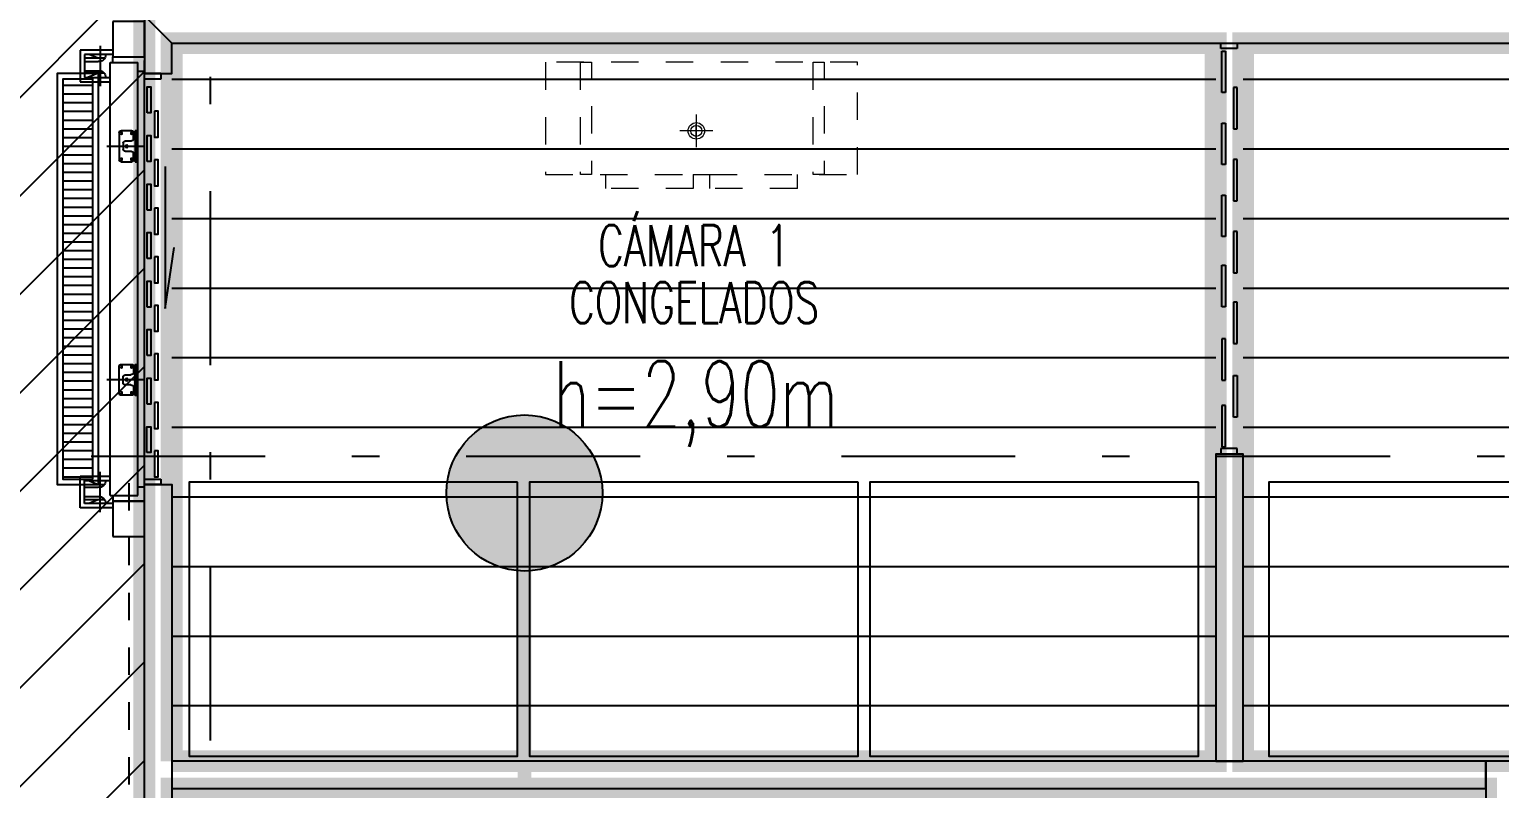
# Model space of a CAD drawing. Header units: millimetres. Extents: x -77 to 207, y -160 to 187.
# Drawn here: x -43.1 to -37.73, y 8.59 to 11.36 of the extents above; entities that cross this region are included whole.
import ezdxf
from ezdxf.enums import TextEntityAlignment as Align
from ezdxf.xclip import XClip

# ---------------------------------------------------------------- set-up
doc = ezdxf.new("R2010")
doc.units = ezdxf.units.MM
doc.header["$LTSCALE"] = 0.1
for name, pattern in [('X REF - ANELO INST bind$0$X REF - ANELO$0$DASHDOT2', [12.7, 6.35, -3.175, 0, -3.175]), ('X REF - ANELO INST bind$0$X REF - ANELO$0$DASHED', [0.75, 0.5, -0.25]), ('X REF - ANELO INST bind$0$X REF - ANELO$0$PLANO BASE ROCA II-2$0$HIDDEN', [0.375, 0.25, -0.125])]:
    doc.linetypes.add(name, pattern=pattern)
for name, color, linetype in [('C01 Foil blanco', 30, 'Continuous'), ('C06 P baja Tº', 180, 'Continuous'), ('X REF - ANELO INST bind$0$X REF - ANELO$0$A-CAMARA', 7, 'Continuous'), ('X REF - ANELO INST bind$0$X REF - ANELO$0$C-CÁMARA', 8, 'Continuous'), ('X REF - ANELO INST bind$0$X REF - ANELO$0$C-METALICA', 8, 'Continuous'), ('X REF - ANELO INST bind$0$X REF - ANELO$0$E-GENERAL', 8, 'Continuous'), ('X REF - ANELO INST bind$0$X REF - ANELO$0$E-REJILLAS', 8, 'Continuous'), ('X REF - ANELO INST bind$0$X REF - ANELO$0$MET-EJE CABRIADAS', 8, 'X REF - ANELO INST bind$0$X REF - ANELO$0$DASHDOT2'), ('X REF - ANELO INST bind$0$X REF - ANELO$0$R-NOMBRE LOCAL', 7, 'Continuous')]:
    doc.layers.add(name, color=color, linetype=linetype)
doc.layers.add('X REF - ANELO INST bind$0$X REF - ANELO$0$E-EVAPORADORES', color=8, linetype='Continuous', lineweight=15)
doc.styles.get("Standard").update_dxf_attribs({"font": 'arial.ttf'})
doc.styles.add('X REF - ANELO INST bind$0$X REF - ANELO$0$VAUX', font='romans.shx', dxfattribs={"width": 0.85})
pattern_1 = [(0, (0, 0), (0, 0.254), [])]

# ---------------------------------------------------------------- blocks, each defined once
blk = doc.blocks.new('X REF - ANELO INST bind$0$X REF - ANELO$0$rejilla 150x015')
at = {"layer": 'X REF - ANELO INST bind$0$X REF - ANELO$0$E-REJILLAS'}
h = blk.add_hatch(dxfattribs=at)
h.set_pattern_fill('LINE', color=256, scale=0.01, angle=180, style=0)
h.set_pattern_definition([(180, (2012.012497831023, 1180.220004999858), (-3.888125173386048e-18, -0.03175), [])])
h.paths.add_polyline_path([(2012.012497831023, 1178.760004999858), (2012.122502282552, 1178.759999268984), (2012.122493379494, 1180.220010730733), (2012.012499360404, 1180.220004231562)])
for points in [[(2011.992497831023, 1178.740004999858), (2011.992497831023, 1180.240004999858), (2012.142497831023, 1180.240004999858), (2012.142497831023, 1178.740004999858)], [(2012.012497831023, 1178.760004999858), (2012.012497831023, 1180.220004999858), (2012.122497831023, 1180.220004999858), (2012.122497831023, 1178.760004999858)]]:
    blk.add_lwpolyline(points, close=True, dxfattribs=at)
blk = doc.blocks.new('X REF - ANELO INST bind$0$X REF - ANELO$0$P Cam Corred 150')
at = {"layer": 'X REF - ANELO INST bind$0$X REF - ANELO$0$A-CAMARA'}
for p, q in [((0.05987263346673899, 1.860001759380566), (0.05987263364136197, 1.660001758795488)), ((-0.000127366358128711, 1.659997173397642), (0.05987263364136197, 1.660001758795488)), ((0.05987004607664037, 0.1600045735522144), (-0.0001299527198161954, 0.1599999957343243)), ((0.05987004728376721, -0.03999541711550592), (0.05987004607664037, 0.1600045735522144))]:
    blk.add_line(p, q, dxfattribs=at)
at = {"layer": 'X REF - ANELO INST bind$0$X REF - ANELO$0$C-CÁMARA'}
for p, q in [((0.05987339789476209, 1.85000175940786), (0.1756427811399144, 1.850010609140554)), ((0.05988330027071243, 1.72046203629111), (0.05987339789476209, 1.85000175940786)), ((0.1756427811399144, 1.850010609140554), (0.1756526835158638, 1.720470886023804)), ((0.1756526835158638, 1.720470886023804), (0.05988330027071243, 1.72046203629111)), ((0.1756526835158638, 1.720470886024714), (0.05988330027071243, 1.72046203629111)), ((0.1756508094442779, 1.744986895716011), (0.2947492844966755, 1.744995999933963)), ((0.1756520325286601, 1.728986895763001), (0.2787505076278203, 1.72899477689657)), ((0.1756542475566221, 1.700010609577248), (0.1756526835163186, 1.720470886024714)), ((0.2219267852117364, 1.761334472354065), (0.2219380296476174, 1.61423834896641)), ((0.2300967974240402, 1.716312164105602), (0.2620842254430054, 1.728993502879803)), ((0.2787505076278203, 1.72899477689657), (0.2787569112431365, 1.645224720160513)), ((0.2947492844966755, 1.744995999933963), (0.2947581342812109, 1.629225943291885)), ((0.05998533431557096, 0.1518541810687566), (0.05988471262298845, 1.708154983416307)), ((0.08358278198033986, 1.668153972544815), (0.05988729898149359, 1.668152161195621)), ((0.1843554058480095, 1.700010689861301), (0.08358034730849795, 1.700003571191928)), ((0.08368325197852844, 0.1200063937678806), (0.08358036585013906, 1.70000357119352)), ((0.1844877541050218, 0.1200140995438232), (0.1843554058477821, 1.700010689861301)), ((0.2042774983658555, 1.716310190406602), (0.2787514768376704, 1.71631588340415)), ((0.278752407996536, 1.704134760695297), (0.2287366413713707, 1.704130937351465)), ((0.2787550108748755, 1.670084736361787), (0.2287392442497094, 1.670080913017955)), ((0.05987263364227147, 1.660001758795488), (-0.0001273663576739636, 1.659997173397642)), ((-0.0001273663576739636, 1.659997173397642), (-0.0001105489470774046, 1.63999717345564)), ((-0.0001105489470774046, 1.63999717345564), (0.05988945087824504, 1.640001760022187)), ((0.05988945087824504, 1.640001760022187), (0.05987263364227147, 1.660001758795488)), ((0.2787569112431365, 1.645224720160513), (0.184361448930531, 1.645217504309585)), ((0.2947581342812109, 1.629225943291885), (0.1843626720149132, 1.629217504356575)), ((0.2061311191966979, 1.660811100998671), (0.2787557193526036, 1.66081665262459)), ((0.2287399527278922, 1.660812829280758), (0.2661739143256918, 1.645223758281418)), ((0.08716436330155375, 1.451460934406441), (0.09311868623240116, 1.451461389571477)), ((0.08717301294495883, 1.338309059124185), (0.08716436330155375, 1.451460934406441)), ((0.09311868623240116, 1.451461389571477), (0.09312044108560258, 1.428504957713358)), ((0.1060656881702471, 1.451136373286772), (0.1445715430802466, 1.451139316781109)), ((0.09312044108560258, 1.428504957713358), (0.09312558102215007, 1.361265946148251)), ((0.09908247894804845, 1.417557654051961), (0.09908044615053768, 1.444150063242432)), ((0.1087550075642412, 1.41328016385296), (0.1303096396252386, 1.413281811548813)), ((0.1372959496700332, 1.406296569528649), (0.1372976937484509, 1.383481087869313)), ((0.1515578531245865, 1.444154074760945), (0.1515654098227515, 1.345299757530711)), ((0.09312558102215007, 1.361265946148251), (0.09312733587580624, 1.338309514289222)), ((0.09908800284870267, 1.345295746012198), (0.09908594513058233, 1.372214161191323)), ((0.1303124517282868, 1.376494777825883), (0.1087578196672894, 1.376493130130029)), ((-0.01579467718056549, 1.32097392674882), (-0.01575506816061534, 0.8028213576178587)), ((0.09312733587580624, 1.338309514289222), (0.08717301294495883, 1.338309059124185)), ((0.1445801678025873, 1.338313447486371), (0.1060743128930426, 1.338310503992034)), ((-0.01575506816061534, 0.8028213576178587), (-0.04844086115508617, 1.025171725385462)), ((0.09317876478326159, 0.598499841880539), (0.08722444185286893, 0.5984993867155026)), ((0.08722444185286893, 0.5984993867155026), (0.08723309149581926, 0.4853475114332468)), ((0.09318051963691776, 0.5755434100215098), (0.09317876478326159, 0.598499841880539)), ((0.09914049978078854, 0.5915145215390112), (0.09914255749936363, 0.5645961063601135)), ((0.1446315967104974, 0.5985037750776883), (0.1061257418004979, 0.5985008315833511)), ((0.1516254634530023, 0.4926642158272898), (0.1516179067548373, 0.5915185330575241)), ((0.09318565957346525, 0.5083043984564029), (0.09318051963691776, 0.5755434100215098)), ((0.1303697181765537, 0.5603202638569655), (0.1088150861151016, 0.560318616161112)), ((0.1373577722997661, 0.5305195401783749), (0.1373560282208937, 0.5533350218377109)), ((0.08723309149581926, 0.4853475114332468), (0.09318741442666667, 0.4853479665982832)), ((0.09318741442666667, 0.4853479665982832), (0.09318565957346525, 0.5083043984564029)), ((0.09914602368144276, 0.519252613499475), (0.09914805647895353, 0.4926602043087769)), ((0.1061343665232934, 0.4856749622886127), (0.1446402214328382, 0.4856779057829499)), ((0.1088178982181498, 0.5235315824381814), (0.1303725302796019, 0.523533230134035)), ((0.05987004728376721, 0.1800045736108586), (-0.0001299527161782166, 0.1799999956763259)), ((-0.0001299527161782166, 0.1799999956763259), (-0.0001299527161782166, 0.1599999957343243)), ((0.2948502156118602, 0.1908163068737849), (0.1844547533455634, 0.1908078679384744)), ((0.278851438743005, 0.1748150838363927), (0.1844559764294909, 0.1748078679854643)), ((0.2220390648781185, 0.05869664449505763), (0.2220278204426913, 0.2057927678836222)), ((0.2288368640083727, 0.1592193280293941), (0.2662684418255603, 0.1748141219572972)), ((0.278857842358776, 0.09104502710124507), (0.278851438743005, 0.1748150838363927)), ((0.2948590653963956, 0.07504625023170775), (0.2948502156118602, 0.1908163068737849)), ((-0.0001299527161782166, 0.1599999957343243), (0.05987004607482138, 0.1600045735522144)), ((0.08368081731168875, 0.1518559924170404), (0.05998533431557096, 0.1518541810687566)), ((0.1844754535677575, 0.1200140986036331), (0.08368325197852844, 0.1200063937678806)), ((0.1757571522316548, 0.1200134321532005), (0.1757605903435442, 0.07503714601375577)), ((0.2062280304776332, 0.1592175997473078), (0.2788526306335379, 0.1592231513732258)), ((0.2788533391117207, 0.1499550676360286), (0.2288375724861007, 0.1499512442921969)), ((0.2788559419900603, 0.1159050433016091), (0.228840175364895, 0.1159012199577774)), ((0.0599893330213499, 0.0995443059741774), (0.175758716266956, 0.09955315570687162)), ((0.1757587162715035, 0.09955315570687162), (0.05998933302589737, 0.0995443059741774)), ((0.05999923539730023, -0.02999541714257248), (0.0599893330213499, 0.0995443059741774)), ((0.175758716266956, 0.09955315570687162), (0.1757686186424516, -0.02998656740987826)), ((0.175759367259162, 0.09103714596767531), (0.278857842358776, 0.09104502710124507)), ((0.1757605903435442, 0.07503714601375577), (0.2948590653963956, 0.07504625023170775)), ((0.2043828946766562, 0.1037182275952091), (0.2788568731489258, 0.1037239205927563)), ((0.2302021937348409, 0.1037202012942089), (0.2621915601739611, 0.09104375308447743)), ((0.1757686186424516, -0.02998656740987826), (0.05999923539730023, -0.02999541714257248))]:
    blk.add_line(p, q, dxfattribs=at)
at = {"layer": 'X REF - ANELO INST bind$0$X REF - ANELO$0$C-CÁMARA', "linetype": 'X REF - ANELO INST bind$0$X REF - ANELO$0$PLANO BASE ROCA II-2$0$HIDDEN'}
for p in [(0.1162561886380908, 0.165173884413889), (0.0600719904437037, -1.306520519112837)]:
    blk.add_line(p, (0.11636356850022, -1.306516216028513), dxfattribs=at)
at = {"layer": 'X REF - ANELO INST bind$0$X REF - ANELO$0$C-CÁMARA'}
for points in [[(0.05028937945667167, 1.516180029035013), (0.05028213362425049, 1.610967693651446), (0.03669143939373498, 1.610966654741105), (0.03669868522570141, 1.516178990124672)], [(0.02302022470826159, 1.522408659402572), (0.02302747054022802, 1.427620994786139), (0.009436776309712513, 1.427619955875798), (0.009429530477291337, 1.522407620492231)], [(0.0502966252886381, 1.339066047005872), (0.05028937945621692, 1.433853711622305), (0.03669868522570141, 1.433852672711964), (0.03670593105766784, 1.339065008095531)], [(0.02302747054022802, 1.345294677373431), (0.02303471637219445, 1.250507012756998), (0.009444022141678943, 1.250505973846657), (0.009436776309257766, 1.34529363846309)], [(0.05030387112060453, 1.161952064976731), (0.05029662528818335, 1.256739729593164), (0.03670593105766784, 1.256738690682823), (0.03671317688963427, 1.16195102606639)], [(0.02304730287573875, 1.168180696306536), (0.02305454870770518, 1.073393031690102), (0.00946385447718967, 1.073391992779761), (0.009456608644768494, 1.168179657396195)], [(0.05032370345611525, 0.9848380839098354), (0.05031645762369408, 1.079625748526269), (0.03672576339317857, 1.079624709615928), (0.036733009225145, 0.9848370449994945)], [(0.02306084195947733, 0.9910667147585173), (0.02306808779144376, 0.8962790501420841), (0.009477393560928249, 0.8962780112317432), (0.009470147728507072, 0.9910656758481764)], [(0.05033724253985383, 0.8077241023618171), (0.05032999670743266, 0.9025117669782503), (0.03673930247691715, 0.9025107280679094), (0.03674654830888358, 0.8077230634514763)], [(0.02307438104321591, 0.813952733210499), (0.02308162687518323, 0.7191650685940658), (0.009490932644667716, 0.719164029683725), (0.00948368681224565, 0.8139516943001581)], [(0.0503507816235933, 0.6306101208137989), (0.05034353579117212, 0.725397785430232), (0.03675284156065661, 0.7253967465198912), (0.03676008739262304, 0.630609081903458)], [(0.023087920126728, 0.6368387516624807), (0.02309516595869443, 0.5420510870460475), (0.00950447172817892, 0.5420500481357067), (0.009497225895757744, 0.6368377127521399)], [(0.0503643207071045, 0.4534961392657806), (0.05035707487468333, 0.5482838038822138), (0.03676638064416782, 0.5482827649718729), (0.03677362647613425, 0.4534951003554397)], [(0.02310145921046658, 0.4597247701144624), (0.02310870504243301, 0.3649371054980293), (0.009518010811917499, 0.3649360665876884), (0.009510764979496322, 0.4597237312041216)], [(0.05037785979084308, 0.2763821577177623), (0.05037061395842191, 0.3711698223341955), (0.0367799197279064, 0.3711687834238546), (0.03678716555987283, 0.2763811188074214)], [(0.02311499829420516, 0.2826107885664442), (0.02312224412617159, 0.187823123950011), (0.009531549895656077, 0.1878220850396701), (0.0095243040632349, 0.2826097496561033)]]:
    blk.add_lwpolyline(points, close=True, dxfattribs=at)
for centre, radius in [((0.1069653123806802, 1.442095461931558), 0.002908384888042701), ((0.1245599313035655, 1.394138001639021), 0.004410272040486828), ((0.1436733011053093, 1.442098267992151), 0.002908384888042701), ((0.1069725548679799, 1.34735155278122), 0.002908384888042701), ((0.143680543592609, 1.347354358841812), 0.002908384888042701), ((0.107025366010931, 0.5894599202279096), 0.002908384888042701), ((0.1437333547355601, 0.5894627262885024), 0.002908384888042701), ((0.1246198952130735, 0.5426761607729986), 0.004410272040486828), ((0.1070326084982307, 0.4947160110777986), 0.002908384888042701), ((0.1437405972228598, 0.4947188171383914), 0.002908384888042701)]:
    blk.add_circle(centre, radius, dxfattribs=at)
for centre, radius, start, end in [((0.2251078254851118, 1.72749314296334), 0.02364235512369152, 176.3727696468299, 278.8291110323909), ((0.2251140001496879, 1.646718152885114), 0.02364235512369152, 81.17964866432558, 183.6359900498739), ((0.106066222182335, 1.44415059725452), 0.006985776052429889, 90.00437984836142, 180.0043798483615), ((0.1445720770923344, 1.444153540748857), 0.006985776052429889, 0.004379848361439599, 90.00437984836142), ((0.110833248629433, 1.431054421363115), 0.01789534341620205, 171.8182378285165, 263.3310172399559), ((0.1303101736377812, 1.406296035516561), 0.006985776052374604, 0.004379849299423342, 90.00437984929941), ((0.1108387781348483, 1.358719190559441), 0.01789534341620205, 96.67774245677117, 188.1905218681915), ((0.1060737788805, 1.345296280024286), 0.006985776052429889, 180.0043798483615, 270.0043798483615), ((0.1303119177161989, 1.383480553857225), 0.006985776052374604, 270.0043798474234, 0.004379847423455856), ((0.1445796337904994, 1.345299223518623), 0.006985776052429889, 270.0043798483615, 0.004379848361439599), ((0.1061262758125858, 0.5915150555510991), 0.006985776052429889, 90.00437984836142, 180.0043798483615), ((0.1446321307225853, 0.5915179990454362), 0.006985776052429889, 0.004379848361439599, 90.00437984836142), ((0.1108933271802934, 0.5780928736721762), 0.01789534341620205, 171.8182378285165, 263.3310172399559), ((0.1303702521886416, 0.553334487825623), 0.006985776052374604, 0.004379849299423342, 90.00437984929941), ((0.1108988566861635, 0.5057576428685024), 0.01789534341620205, 96.67774245677117, 188.1905218681915), ((0.1061338325107508, 0.4926607383208648), 0.006985776052429889, 180.0043798483615, 270.0043798483615), ((0.1303719962675141, 0.530519006166287), 0.006985776052374604, 270.0043798474234, 0.004379847423455856), ((0.1446396874207503, 0.4926636818152019), 0.006985776052429889, 270.0043798483615, 0.004379848361439599), ((0.2252087566002965, 0.173313449904299), 0.02364235512369152, 176.3727696468299, 278.8291110323909), ((0.2252149312648735, 0.09253845982516395), 0.02364235512369152, 81.17964866432558, 183.6359900498739)]:
    blk.add_arc(centre, radius, start, end, dxfattribs=at)
at = {"layer": 'X REF - ANELO INST bind$0$X REF - ANELO$0$C-METALICA', "color": 8}
for p, q in [((0.05819561734756462, 1.394132928566705), (0.196887835303869, 1.394143530584643)), ((0.05825558125661789, 0.5426710877006826), (0.196947799213377, 0.54268168971862))]:
    blk.add_line(p, q, dxfattribs=at)
blk.add_blockref('X REF - ANELO INST bind$0$X REF - ANELO$0$rejilla 150x015', (-2011.764466795807, -1178.580006415292))
blk = doc.blocks.new('X REF - ANELO INST bind$0$X REF - ANELO$0$CORTINAS 150')
at = {"layer": 'X REF - ANELO INST bind$0$X REF - ANELO$0$C-CÁMARA'}
for p, q in [((-0.06000000004905814, 0), (-0.06000000004905814, -0.02000000000043656)), ((-4.956746124662459e-11, -0.02000000000043656), (-4.956746124662459e-11, 0)), ((-0.06000000004905814, -0.02000000000043656), (-4.956746124662459e-11, -0.02000000000043656)), ((-0.01726637770025263, -0.02922913403222083, -0.0420897781029371), (-0.01726637770025263, -0.1806231341690818, -0.0420897781029371)), ((-0.003675683429719356, -0.02922913403222083, -0.0420897781029371), (-0.01726637770025263, -0.02922913403222083, -0.0420897781029371)), ((-0.003675683429719356, -0.1806231341690818, -0.0420897781029371), (-0.003675683429719356, -0.02922913403222083, -0.0420897781029371)), ((-0.06000000004951289, -0.313120690643018), (-0.06000000004951289, -0.161726690506157)), ((-0.06000000004951289, -0.161726690506157), (-0.04640930577897961, -0.161726690506157)), ((-0.04640930577897961, -0.161726690506157), (-0.04640930577897961, -0.313120690643018)), ((-0.01726637770025263, -0.1806231341690818, -0.0420897781029371), (-0.003675683429719356, -0.1806231341690818, -0.0420897781029371)), ((-0.04640930577897961, -0.313120690643018), (-0.06000000004951289, -0.313120690643018)), ((-0.01726637770025263, -0.2919787109015033, -0.04208977810284295), (-0.01726637770025263, -0.4433727110383643, -0.04208977810284295)), ((-0.003675683429719356, -0.2919787109015033, -0.04208977810284295), (-0.01726637770025263, -0.2919787109015033, -0.04208977810284295)), ((-0.003675683429719356, -0.4433727110383643, -0.04208977810284295), (-0.003675683429719356, -0.2919787109015033, -0.04208977810284295)), ((-0.06000000004951289, -0.5758702675123004), (-0.06000000004951289, -0.4244762673754394)), ((-0.06000000004951289, -0.4244762673754394), (-0.04640930577897961, -0.4244762673754394)), ((-0.04640930577897961, -0.4244762673754394), (-0.04640930577897961, -0.5758702675123004)), ((-0.01726637770025263, -0.4433727110383643, -0.04208977810284295), (-0.003675683429719356, -0.4433727110383643, -0.04208977810284295)), ((-0.04640930577897961, -0.5758702675123004), (-0.06000000004951289, -0.5758702675123004)), ((-0.01726637770070738, -0.5547282877707858, -0.0420897781027488), (-0.01726637770070738, -0.7061222879076468, -0.0420897781027488)), ((-0.003675683430174104, -0.5547282877707858, -0.0420897781027488), (-0.01726637770070738, -0.5547282877707858, -0.0420897781027488)), ((-0.003675683430174104, -0.7061222879076468, -0.0420897781027488), (-0.003675683430174104, -0.5547282877707858, -0.0420897781027488)), ((-0.06000000004996764, -0.8386198443815829), (-0.06000000004996764, -0.6872258442447219)), ((-0.06000000004996764, -0.6872258442447219), (-0.04640930577943436, -0.6872258442447219)), ((-0.04640930577943436, -0.6872258442447219), (-0.04640930577943436, -0.8386198443815829)), ((-0.01726637770070738, -0.7061222879076468, -0.0420897781027488), (-0.003675683430174104, -0.7061222879076468, -0.0420897781027488)), ((-0.04640930577943436, -0.8386198443815829), (-0.06000000004996764, -0.8386198443815829)), ((-0.01726637770070738, -0.8107572854194132, -0.0420897781027488), (-0.01726637770070738, -0.9621512855562742, -0.0420897781027488)), ((-0.003675683430174104, -0.8107572854194132, -0.0420897781027488), (-0.01726637770070738, -0.8107572854194132, -0.0420897781027488)), ((-0.003675683430174104, -0.9621512855562742, -0.0420897781027488), (-0.003675683430174104, -0.8107572854194132, -0.0420897781027488)), ((-0.06000000004996764, -1.096340657463543), (-0.06000000004996764, -0.9449466573266818)), ((-0.06000000004996764, -0.9449466573266818), (-0.04640930577943436, -0.9449466573266818)), ((-0.04640930577943436, -0.9449466573266818), (-0.04640930577943436, -1.096340657463543)), ((-0.01726637770070738, -0.9621512855562742, -0.0420897781027488), (-0.003675683430174104, -0.9621512855562742, -0.0420897781027488)), ((-0.04640930577943436, -1.096340657463543), (-0.06000000004996764, -1.096340657463543)), ((-0.01726637770070738, -1.230530029370811, -0.0420897781027488), (-0.01726637770070738, -1.07913602923395, -0.0420897781027488)), ((-0.01726637770070738, -1.07913602923395, -0.0420897781027488), (-0.003675683430174104, -1.07913602923395, -0.0420897781027488)), ((-0.003675683430174104, -1.07913602923395, -0.0420897781027488), (-0.003675683430174104, -1.230530029370811, -0.0420897781027488)), ((-0.06000000004996764, -1.213325401141219), (-0.06000000004996764, -1.36471940127808)), ((-0.04640930577943436, -1.213325401141219), (-0.06000000004996764, -1.213325401141219)), ((-0.04640930577943436, -1.36471940127808), (-0.04640930577943436, -1.213325401141219)), ((-0.003675683430174104, -1.230530029370811, -0.0420897781027488), (-0.01726637770070738, -1.230530029370811, -0.0420897781027488)), ((-0.01726637770070738, -1.473600359481679, -0.0420897781027488), (-0.01726637770070738, -1.322206359344818, -0.0420897781027488)), ((-0.01726637770070738, -1.322206359344818, -0.0420897781027488), (-0.003675683430174104, -1.322206359344818, -0.0420897781027488)), ((-0.003675683430174104, -1.322206359344818, -0.0420897781027488), (-0.003675683430174104, -1.473600359481679, -0.0420897781027488)), ((-0.06000000004996764, -1.36471940127808), (-0.04640930577943436, -1.36471940127808)), ((-0.05999999999949068, -1.5), (-0.05999999999949068, -1.479999999999563)), ((-0.05999999999949068, -1.479999999999563), (0, -1.479999999999563)), ((-0.003675683430174104, -1.473600359481679, -0.0420897781027488), (-0.01726637770070738, -1.473600359481679, -0.0420897781027488)), ((0, -1.479999999999563), (0, -1.5))]:
    blk.add_line(p, q, dxfattribs=at)
blk = doc.blocks.new('X REF - ANELO INST bind$0$X REF - ANELO$0$EVAPORADOR')
at = {"layer": 'X REF - ANELO INST bind$0$X REF - ANELO$0$E-EVAPORADORES', "linetype": 'X REF - ANELO INST bind$0$X REF - ANELO$0$DASHED'}
for p, q in [((-0.4100000000001955, 0), (-0.4100000000002026, -1.140000000000099)), ((0, 0), (-0.4100000000001955, 0)), ((-7.105427357601002e-15, -1.140000000000099), (0, 0)), ((-0.4599999999994751, -0.5400000000000764), (-0.4599999999994679, -0.2200000000000273)), ((-0.4599999999994679, -0.2200000000000273), (-0.4100000000001955, -0.2200000000000273)), ((-0.4100000000002026, -0.5400000000000764), (-0.4599999999994751, -0.5400000000000764)), ((-0.4100000000002026, -0.5400000000000764), (-0.4100000000002026, -0.6000000000000218)), ((-0.4599999999994751, -0.9200000000000719), (-0.4599999999994751, -0.6000000000000218)), ((-0.4599999999994751, -0.6000000000000218), (-0.4100000000002026, -0.6000000000000218)), ((-0.4599999999994751, -0.9200000000000719), (-0.4099999999992932, -0.9200000000000719)), ((-0.4100000000002026, -1.140000000000099), (-7.105427357601002e-15, -1.140000000000099))]:
    blk.add_line(p, q, dxfattribs=at)
at = {"layer": 'X REF - ANELO INST bind$0$X REF - ANELO$0$E-EVAPORADORES', "linetype": 'Continuous', "lineweight": 5, "ltscale": 0.01}
for p, q in [((-0.25020774558471, -0.6109625702229087), (-0.25020774558471, -0.4909625702230178)), ((-0.1902077455852194, -0.550962570223418), (-0.3102077455851102, -0.550962570223418)), ((-0.2752077455852557, -0.550962570223418), (-0.2252077455850738, -0.550962570223418))]:
    blk.add_line(p, q, dxfattribs=at)
at = {"layer": 'X REF - ANELO INST bind$0$X REF - ANELO$0$E-EVAPORADORES', "linetype": 'X REF - ANELO INST bind$0$X REF - ANELO$0$DASHED', "flags": 128}
for points in [[(9.094947017729282e-13, -0.1276581187047441), (9.094947017729282e-13, -0.1676581187047077), (-0.4100000000001955, -0.1676581187047077), (-0.4100000000001955, -0.1276581187047441)], [(9.023892744153272e-13, -0.9781669486015963), (9.023892744153272e-13, -1.01816694860156), (-0.4100000000002026, -1.01816694860156), (-0.4100000000002026, -0.9781669486015963)]]:
    blk.add_lwpolyline(points, close=True, dxfattribs=at)
at = {"layer": 'X REF - ANELO INST bind$0$X REF - ANELO$0$E-EVAPORADORES', "linetype": 'Continuous', "lineweight": 5, "ltscale": 0.01}
for radius in [0.02997131962393178, 0.02001049724520999]:
    blk.add_circle((-0.25020774558471, -0.550962570223418), radius, dxfattribs=at)
blk = doc.blocks.new('X REF - ANELO INST bind$0$X REF - ANELO$0$N Local')
at = {"layer": 'X REF - ANELO INST bind$0$X REF - ANELO$0$R-NOMBRE LOCAL', "lineweight": 0, "style": 'X REF - ANELO INST bind$0$X REF - ANELO$0$VAUX', "width": 0.85}
for p in [(6337.571769196384, -934.4548905287525), (6337.571769196384, -934.7148587994149)]:
    blk.add_attdef('NOMBRE', text='', height=0.1822500000000217, dxfattribs=at).set_placement(p, align=Align.CENTER)
blk = doc.blocks.new('X REF - ANELO INST bind$0$X REF - ANELO')
at = {"layer": 'X REF - ANELO INST bind$0$X REF - ANELO$0$A-CAMARA'}
for points in [[(-42.67642772599265, 11.19709605577231), (-42.67642772599265, 11.19709605577231), (-42.67642772599265, 11.19709605577231), (-42.57640985020589, 11.19709605568523), (-42.57640985020589, 11.19709605568523), (-42.57640985020589, 11.19709605568523), (-42.57640985020566, 11.30807999007443), (-42.57640985020566, 11.30807999007443), (-42.67640908597218, 11.40808142814962), (-42.67640908597218, 11.40808142814962), (-42.67642772599265, 11.19709605577231)], [(-42.67640908604308, 11.40807987693494), (-42.67640908604308, 11.40807987693494), (-42.67640908604308, 11.40807987693494), (-42.57640985020566, 11.30807999007443), (-42.57640985020566, 11.30807999007443), (-42.57640985020566, 11.30807999007443), (-34.78918867473579, 11.30807999007465), (-34.78918867473579, 11.30807999007465), (-34.68919555630094, 11.4080946806306), (-34.68919555630094, 11.4080946806306), (-42.67640908604308, 11.40807987693494)], [(-38.76311830027726, 8.687521474611865), (-38.76311830027726, 8.687521474611865), (-38.76311830027726, 8.687521474611865), (-38.66311830027735, 8.687521474612552), (-38.66311830027735, 8.687521474612552), (-38.66311830027735, 8.687521474612552), (-38.66311830027735, 9.808058502842808), (-38.66311830027735, 9.808058502842808), (-38.76311830027726, 9.808058502842353), (-38.76311830027726, 9.808058502842353), (-38.76311830027726, 8.687521474611865)], [(-42.67628619104175, 9.697098859925298), (-42.67628619104175, 9.697098859925298), (-42.67628619104175, 9.697098859925298), (-42.57637614813426, 9.697097047211907), (-42.57637614813426, 9.697097047211907), (-42.57637614813426, 9.697097047211907), (-42.57640985018134, 6.655082280005398), (-42.57640985018134, 6.655082280005398), (-42.67640908594785, 6.555080841930201), (-42.67640908594785, 6.555080841930201), (-42.67628619104175, 9.697098859925298)], [(-38.76311830027703, 8.587521474612183), (-38.76311830027703, 8.587521474612183), (-37.77637889797391, 8.587521474612183), (-37.77637889797413, 8.687521474611865), (-38.76311830027726, 8.687521474611865), (-38.76311830027726, 8.687521474611865), (-42.57640985057924, 8.687521474611865), (-42.57640985057924, 8.687521474611865), (-42.57640985057924, 8.687521474611865), (-42.57640985020589, 8.587521474612183), (-38.76311830027703, 8.587521474612183)], [(-37.77637889797402, 6.655070967424739), (-37.77637889797402, 6.655070967424739), (-37.77637889797402, 6.655070967424739), (-37.67637889797411, 6.555081951817987), (-37.67637889797411, 6.555081951817987), (-37.67637889797411, 6.555081951817987), (-37.6763788979736, 8.687521474612552), (-37.67637889797411, 8.687521474612092), (-37.77637889797402, 8.687521474611637), (-37.77637889797413, 8.687521474611865), (-37.77637889797402, 6.655070967424739)]]:
    blk.add_lwpolyline(points, dxfattribs=at)
at = {"layer": 'X REF - ANELO INST bind$0$X REF - ANELO$0$C-CÁMARA'}
for p, q in [((-38.74446571169415, 11.28808219254205), (-38.74446571169415, 11.30808219254249)), ((-38.68446571169466, 11.28808219254205), (-38.74446571169415, 11.28808219254205)), ((-38.740790028314, 11.1274590583734, -0.0420897781029371), (-38.740790028314, 11.27885305851026, -0.0420897781029371)), ((-38.740790028314, 11.27885305851026, -0.0420897781029371), (-38.72719933404346, 11.27885305851026, -0.0420897781029371)), ((-38.72719933404346, 11.27885305851026, -0.0420897781029371), (-38.72719933404346, 11.1274590583734, -0.0420897781029371)), ((-38.68446571169466, 11.30808219254249), (-38.68446571169466, 11.28808219254205)), ((-38.72719933404346, 11.1274590583734, -0.0420897781029371), (-38.740790028314, 11.1274590583734, -0.0420897781029371)), ((-38.6844657116942, 11.14635550203633), (-38.69805640596473, 11.14635550203633)), ((-38.69805640596473, 11.14635550203633), (-38.69805640596473, 10.99496150189947)), ((-38.6844657116942, 10.99496150189947), (-38.6844657116942, 11.14635550203633)), ((-38.740790028314, 10.86470948150412, -0.04208977810284295), (-38.740790028314, 11.01610348164098, -0.04208977810284295)), ((-38.740790028314, 11.01610348164098, -0.04208977810284295), (-38.72719933404346, 11.01610348164098, -0.04208977810284295)), ((-38.72719933404346, 11.01610348164098, -0.04208977810284295), (-38.72719933404346, 10.86470948150412, -0.04208977810284295)), ((-38.69805640596473, 10.99496150189947), (-38.6844657116942, 10.99496150189947)), ((-38.72719933404346, 10.86470948150412, -0.04208977810284295), (-38.740790028314, 10.86470948150412, -0.04208977810284295)), ((-38.6844657116942, 10.88360592516705), (-38.69805640596473, 10.88360592516705)), ((-38.69805640596473, 10.88360592516705), (-38.69805640596473, 10.73221192503019)), ((-38.6844657116942, 10.73221192503019), (-38.6844657116942, 10.88360592516705)), ((-38.74079002831354, 10.60195990463484, -0.0420897781027488), (-38.74079002831354, 10.7533539047717, -0.0420897781027488)), ((-38.74079002831354, 10.7533539047717, -0.0420897781027488), (-38.72719933404301, 10.7533539047717, -0.0420897781027488)), ((-38.72719933404301, 10.7533539047717, -0.0420897781027488), (-38.72719933404301, 10.60195990463484, -0.0420897781027488)), ((-38.69805640596473, 10.73221192503019), (-38.6844657116942, 10.73221192503019)), ((-38.72719933404301, 10.60195990463484, -0.0420897781027488), (-38.74079002831354, 10.60195990463484, -0.0420897781027488)), ((-38.69805640596428, 10.62085634829776), (-38.69805640596428, 10.4694623481609)), ((-38.68446571169375, 10.62085634829776), (-38.69805640596428, 10.62085634829776)), ((-38.68446571169375, 10.4694623481609), (-38.68446571169375, 10.62085634829776)), ((-38.74079002831354, 10.34593090698621, -0.0420897781027488), (-38.74079002831354, 10.49732490712307, -0.0420897781027488)), ((-38.74079002831354, 10.49732490712307, -0.0420897781027488), (-38.72719933404301, 10.49732490712307, -0.0420897781027488)), ((-38.72719933404301, 10.49732490712307, -0.0420897781027488), (-38.72719933404301, 10.34593090698621, -0.0420897781027488)), ((-38.69805640596428, 10.4694623481609), (-38.68446571169375, 10.4694623481609)), ((-38.72719933404301, 10.34593090698621, -0.0420897781027488), (-38.74079002831354, 10.34593090698621, -0.0420897781027488)), ((-38.68446571169375, 10.3631355352158), (-38.69805640596428, 10.3631355352158)), ((-38.69805640596428, 10.3631355352158), (-38.69805640596428, 10.21174153507894)), ((-38.68446571169375, 10.21174153507894), (-38.68446571169375, 10.3631355352158)), ((-38.72719933404301, 10.22894616330854, -0.0420897781027488), (-38.74079002831354, 10.22894616330854, -0.0420897781027488)), ((-38.74079002831354, 10.22894616330854, -0.0420897781027488), (-38.74079002831354, 10.07755216317167, -0.0420897781027488)), ((-38.72719933404301, 10.07755216317167, -0.0420897781027488), (-38.72719933404301, 10.22894616330854, -0.0420897781027488)), ((-38.69805640596428, 10.21174153507894), (-38.68446571169375, 10.21174153507894)), ((-38.74079002831354, 10.07755216317167, -0.0420897781027488), (-38.72719933404301, 10.07755216317167, -0.0420897781027488)), ((-38.69805640596428, 9.943362791264406), (-38.69805640596428, 10.09475679140127)), ((-38.69805640596428, 10.09475679140127), (-38.68446571169375, 10.09475679140127)), ((-38.68446571169375, 10.09475679140127), (-38.68446571169375, 9.943362791264406)), ((-38.72719933404301, 9.985875833197667, -0.0420897781027488), (-38.74079002831354, 9.985875833197667, -0.0420897781027488)), ((-38.74079002831354, 9.985875833197667, -0.0420897781027488), (-38.74079002831354, 9.834481833060806, -0.0420897781027488)), ((-38.72719933404301, 9.834481833060806, -0.0420897781027488), (-38.72719933404301, 9.985875833197667, -0.0420897781027488)), ((-38.68446571169375, 9.943362791264406), (-38.69805640596428, 9.943362791264406)), ((-38.68446571174422, 9.828082192542922), (-38.74446571174371, 9.828082192542922)), ((-38.74446571174371, 9.828082192542922), (-38.74446571174371, 9.808082192542486)), ((-38.74079002831354, 9.834481833060806, -0.0420897781027488), (-38.72719933404301, 9.834481833060806, -0.0420897781027488)), ((-38.68446571174422, 9.808082192542486), (-38.68446571174422, 9.828082192542922))]:
    blk.add_line(p, q, dxfattribs=at)
at = {"layer": 'X REF - ANELO INST bind$0$X REF - ANELO$0$E-GENERAL'}
for points in [[(-41.31304036434346, 9.706283253975874), (-42.51304036434351, 9.706283253975874), (-42.51304036434351, 8.706283253975874), (-41.31304036434346, 8.706283253975874)], [(-40.06976407524132, 9.706283253975874), (-41.26976407524137, 9.706283253975874), (-41.26976407524137, 8.706283253975874), (-40.06976407524132, 8.706283253975874)], [(-38.82648778613918, 9.706283253975874), (-40.02648778613923, 9.706283253975874), (-40.02648778613923, 8.706283253975874), (-38.82648778613918, 8.706283253975874)], [(-37.36937551061903, 9.70628325397588), (-38.56937551061907, 9.70628325397588), (-38.56937551061907, 8.70628325397588), (-37.36937551061903, 8.70628325397588)]]:
    blk.add_lwpolyline(points, close=True, dxfattribs=at)
at = {"layer": 'X REF - ANELO INST bind$0$X REF - ANELO$0$MET-EJE CABRIADAS'}
for p, q in [((-42.43512788032331, -0.8270714523973636, -0.001092378390094083), (-42.43512788032329, 42.11368224020408, -0.001092378390094083)), ((1.604296267333214, 9.79992297281342), (-54.27994433827325, 9.799922972813437))]:
    blk.add_line(p, q, dxfattribs=at)
at = {"xscale": -1}
for name, p in [('X REF - ANELO INST bind$0$X REF - ANELO$0$P Cam Corred 150', (-42.61653980413053, 9.537094295807899)), ('X REF - ANELO INST bind$0$X REF - ANELO$0$CORTINAS 150', (-38.74446571174371, 11.30808219254249))]:
    blk.add_blockref(name, p, dxfattribs=at)
ref = blk.add_blockref('X REF - ANELO INST bind$0$X REF - ANELO$0$N Local', (5029.388919894897, 758.058179710251), dxfattribs=dict(xscale=-0.7999999999999545, yscale=0.8000000000000114, zscale=0.8))
ref.add_attrib('NOMBRE', 'CÁMARA 1', dxfattribs={"layer": 'X REF - ANELO INST bind$0$X REF - ANELO$0$R-NOMBRE LOCAL', "lineweight": 0, "height": 0.15, "style": 'X REF - ANELO INST bind$0$X REF - ANELO$0$VAUX', "width": 0.7}).set_placement((-40.66849546192675, 10.49426728529806), align=Align.CENTER)
ref.add_attrib('NOMBRE', 'CONGELADOS', dxfattribs={"layer": 'X REF - ANELO INST bind$0$X REF - ANELO$0$R-NOMBRE LOCAL', "lineweight": 0, "height": 0.15, "style": 'X REF - ANELO INST bind$0$X REF - ANELO$0$VAUX', "width": 0.7}).set_placement((-40.66849546192758, 10.28629266876805), align=Align.CENTER)
at = {"layer": 'X REF - ANELO INST bind$0$X REF - ANELO$0$E-EVAPORADORES', "extrusion": (0, 0, -1), "xscale": -1, "zscale": -1, "rotation": 270}
blk.add_blockref('X REF - ANELO INST bind$0$X REF - ANELO$0$EVAPORADOR', (41.21140035119811, 11.23807999007443), dxfattribs=at)
blk = doc.blocks.new('X REF - ANELO INST bind')
ref = blk.add_blockref('X REF - ANELO INST bind$0$X REF - ANELO', (0, 0))
XClip(ref).set_block_clipping_path([(-76.96807374145067, -24.7711317477457), (92.98603554183842, 61.16696301676586)])

msp = doc.modelspace()

# ---------------------------------------------------------------- hatches: boundary and pattern name
at = {"layer": 'C01 Foil blanco'}
h = msp.add_hatch(dxfattribs=at)
h.set_pattern_fill('ANSI31', color=256, scale=0.08, style=0)
h.set_pattern_definition([(45, (0, 0), (-0.179605122421383, 0.1796051224213831), [])])
edge = h.paths.add_edge_path()
edge.add_line((-49.02141086340885, 4.584873984418305), (-49.02140985002017, 14.56085159720625))
edge.add_line((-49.02140985002017, 14.56085159720625), (-53.1983998503886, 14.56085159720625))
edge.add_line((-53.1983998503886, 14.56085159720625), (-53.19839985038858, 16.71428552928791))
edge.add_line((-53.19839985038858, 16.71428552928791), (-49.02145092644702, 16.71428557417472))
edge.add_line((-49.02145092644702, 16.71428557417472), (-49.02145092644702, 37.38051236047079))
edge.add_line((-49.02145092644702, 37.38051236047079), (-26.42259650580444, 37.38051242885036))
edge.add_line((-26.42259650580444, 37.38051242885036), (-26.42259650580442, 33.42657431887688))
edge.add_line((-26.42259650580442, 33.42657431887688), (-29.12063812359155, 33.42657431887689))
edge.add_line((-29.12063812359155, 33.42657431887689), (-29.12063812359155, 29.24521714768838))
edge.add_line((-29.12063812359155, 29.24521714768838), (-42.67706725901888, 29.2452284248257))
edge.add_line((-42.67706725901888, 29.2452284248257), (-42.67641222366787, 4.584872972811588))
edge.add_line((-42.67641222366787, 4.584872972811589), (-49.0214097728151, 4.585018212114846))
at = {"layer": 'C06 P baja Tº'}
h = msp.add_hatch(dxfattribs=at)
h.set_pattern_fill('LINE', color=256, scale=0.08, style=0)
h.set_pattern_definition(pattern_1)
h.paths.add_polyline_path([(-42.57640985057924, 8.687521286378354), (-42.57640985020566, 11.30807980184092), (-38.76311830027726, 11.30807980184092), (-38.76311830027726, 8.687521286378354)])
h = msp.add_hatch(dxfattribs=at)
h.set_pattern_fill('LINE', color=256, scale=0.08, style=0)
h.set_pattern_definition(pattern_1)
h.paths.add_polyline_path([(-38.66311830027725, 8.687521286379042), (-38.66311830027733, 11.30807980184103), (-34.78918867473579, 11.30807980184114), (-34.78918867473664, 8.687521286378352)])
h = msp.add_hatch(color=256, dxfattribs=at)
edge = h.paths.add_edge_path()
edge.add_arc((-41.28821632526299, 9.66630604262765), 0.2848315198460751, 0, 360)

# ---------------------------------------------------------------- linework, layer by layer
at = {"layer": 'C01 Foil blanco', "const_width": 0.08, "elevation": -0.03655194609261736}
msp.add_lwpolyline([(-49.02141086340885, 4.584873984418305), (-49.02140985002017, 14.56085159720625), (-53.1983998503886, 14.56085159720625), (-53.19839985038858, 16.71428552928791), (-49.02145092644702, 16.71428557417472), (-49.02145092644702, 37.38051236047079), (-26.42259650580444, 37.38051242885036), (-26.42259650580442, 33.42657431887688), (-29.12063812359155, 33.42657431887689), (-29.12063812359155, 29.24521714768838), (-29.12063812359155, 29.24521714768838), (-42.67706725901888, 29.2452284248257), (-42.67641222366787, 4.584872972811589), (-49.0214097728151, 4.585018212114846)], dxfattribs=at)
at = {"layer": 'C06 P baja Tº', "const_width": 0.08}
for points, elevation in [([(-42.57640985057924, 8.687521286378354), (-42.57640985020566, 11.30807980184092), (-38.76311830027726, 11.30807980184092), (-38.76311830027726, 8.687521286378354), (-42.57640985057924, 8.687521272141522)], -0.02546496045009539), ([(-38.66311830027725, 8.687521286379042), (-38.66311830027733, 11.30807980184103), (-34.78918867473579, 11.30807980184114), (-34.78918867473664, 8.687521286378352), (-38.66311830027725, 8.687521286378237)], -0.02546496045009539), ([(-42.57640985018134, 6.655082091771887), (-42.57638844096353, 8.587521286378673), (-37.77637889797413, 8.587521286378673), (-37.77637889797402, 6.655113026104075), (-42.57640984983862, 6.655113026103807)], -0.02546496117824401)]:
    msp.add_lwpolyline(points, dxfattribs=dict(at, elevation=elevation))
at = {"layer": 'C06 P baja Tº', "const_width": 0.05}
msp.add_lwpolyline([(-41.28821632526299, 9.381474522781573), (-41.28821632526301, -2.534585523907939), (-39.59126889035895, -2.534585523907911), (-39.59126889035895, -3.238072469872172)], dxfattribs=at)
at = {"layer": 'C06 P baja Tº'}
msp.add_circle((-41.28821632526299, 9.66630604262765, -0.08909468265829862), 0.2848315198460751, dxfattribs=at)

# ---------------------------------------------------------------- block references
msp.add_blockref('X REF - ANELO INST bind', (0, 0))

# ---------------------------------------------------------------- texts
at = {"layer": 'C06 P baja Tº', "color": 7, "insert": (-48.446624111771, 10.14736582889687, -0.004503910610878853), "char_height": 0.24, "width": 8.35867687682039, "attachment_point": 1}
msp.add_mtext('\\pi7.2627;{\\Fromans|c0;\\W0.7;h=2,90m}', dxfattribs=at)

doc.saveas('drawing.dxf')
